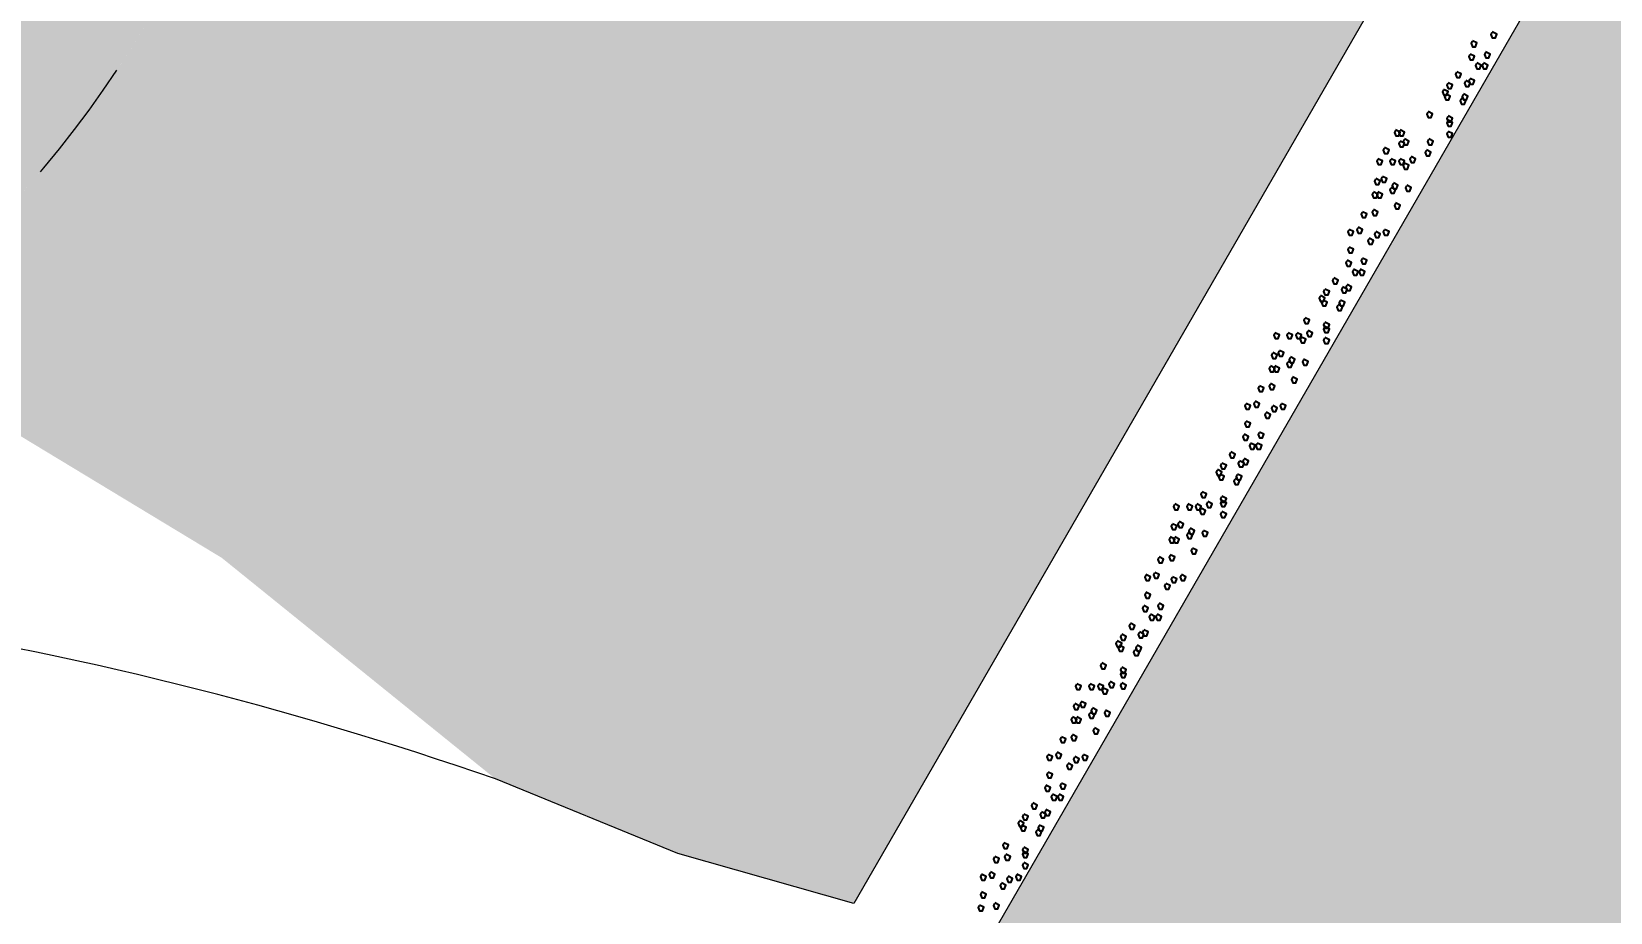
# Model space of a CAD drawing. Header units: metres. Extents: x -81 to 63023, y -186 to 109005.
# Drawn here: x 152.64 to 161.96, y -73.13 to -67.93 of the extents above; entities that cross this region are included whole.
import ezdxf
from ezdxf import colors
from ezdxf.entities.mleader import LeaderData, LeaderLine
from ezdxf.math import Vec2, Vec3

# ---------------------------------------------------------------- set-up
doc = ezdxf.new("R2010")
doc.units = ezdxf.units.M
doc.linetypes.add('TRATTEGGIATA2', pattern=[0.375, 0.25, -0.125])
for name, color, linetype in [('LIN010CO', 2, 'Continuous'), ('LIN018CO', 6, 'Continuous'), ('LIN025CO', 7, 'Continuous'), ('LIN050CO', 3, 'Continuous'), ('TEXT025', 7, 'Continuous')]:
    doc.layers.add(name, color=color, linetype=linetype)
doc.styles.add('ARIAL', font='arial.ttf')
doc.linetypes.add('ROCCIA', pattern='A,0.25,[130,BERETTA.shx,S=0.1,R=0,X=0,Y=0],-0.2,0.25', length=0.7)
pattern_1 = [(49.99999999999999, (140.0309396306686, 0), (1.82184668996004, -0.1593908553890309), [0.1905, -2.0955]), (355, (140.0309396306686, 0), (-0.3524342142496934, 1.910568452390351), [0.1524, -1.6764058417]), (100.4514447, (140.1827597006686, -0.013282535), (1.469412470903533, 1.751177519121951), [0.161900088, -1.780902446]), (46.18420000000002, (140.0309396306686, 0.508), (2.710790408921299, -0.4204232793272715), [0.2857499999999999, -3.143249999999999]), (96.63555760999996, (140.2568386306686, 0.472965), (2.37404134051503, 2.474261245977215), [0.2428502314, -2.6713560816]), (351.1841511700001, (140.0309396306686, 0.508), (2.37404134064977, 2.474261245855327), [0.2285996707, -2.5145973192]), (21, (140.2849396306686, 0.381), (1.516143912691325, -1.022651981870876), [0.1905, -2.0955]), (326.0000000000001, (140.2849396306686, 0.381), (0.6180202834764708, 1.841879661223193), [0.1524, -1.6764]), (71.45144499999999, (140.4112849566686, 0.295779001), (2.134164192787162, 0.8192276888590524), [0.161900088, -1.780899376]), (37.50000000000001, (140.0309396306686, 0), (0.03088603250591817, 0.8455503887315311), [0, -1.65608, 0, -1.7018, 0, -1.68275]), (7.499999999999999, (140.0309396306686, 0), (0.6681966251030574, 1.001805748181195), [0, -0.9702799999999999, 0, -1.61798, 0, -0.6413500000000001]), (327.5, (139.4645196306686, 0), (1.355905951668714, -0.05728743992673443), [0, -0.635, 0, -1.9812, 0, -2.6289]), (317.5, (139.2105196306686, 0), (1.48129181386018, 0.2542649103333303), [0, -0.8255, 0, -1.31572, 0, -1.8669])]

msp = doc.modelspace()

# ---------------------------------------------------------------- hatches: boundary and pattern name
at = {"layer": 'LIN010CO', "linetype": 'Continuous', "lineweight": 0}
h = msp.add_hatch(dxfattribs=at)
h.set_pattern_fill('AR-CONC', color=256, scale=0.01, style=0)
h.set_pattern_definition(pattern_1)
edge = h.paths.add_edge_path()
edge.add_line((165.5848318440192, -59.06488657941457), (165.3148867545883, -58.90903370936425))
edge.add_line((165.3148867545883, -58.90903370936425), (165.1559148314312, -58.70246584556801))
edge.add_line((165.1559148314312, -58.70246584556801), (164.9810457159583, -58.57534721310165))
edge.add_line((164.9810457159583, -58.57534721310165), (164.7902797646728, -58.35288931949086))
edge.add_line((164.7902797646728, -58.35288931949086), (164.7425881877257, -58.19399108626681))
edge.add_line((164.7425881877257, -58.19399108626681), (164.4405418902303, -57.86030436056848))
edge.add_line((164.4405418902303, -57.86030436056848), (164.2815699670731, -57.76496532885977))
edge.add_line((164.2815699670731, -57.76496532885977), (163.6717577250476, -57.107881381298))
edge.add_line((163.6717577250476, -57.107881381298), (163.4231812775576, -56.65343025182534))
edge.add_line((163.4231812775576, -56.65343025182534), (163.1532984098541, -56.17070491585071))
edge.add_line((163.1532984098541, -56.17070491585071), (163.0751744276429, -55.81575974357395))
edge.add_line((163.0751744276429, -55.81575974357395), (162.8550069818659, -55.48921029978806))
edge.add_line((162.8550069818659, -55.48921029978806), (162.6487118621425, -55.06887461492647))
edge.add_line((162.6487118621425, -55.06887461492647), (162.4711882791344, -54.6928984208518))
edge.add_line((162.4711882791344, -54.6928984208518), (162.2793985920143, -54.25959963032892))
edge.add_line((162.2793985920143, -54.25959963032892), (162.0797370362116, -53.77526304682277))
edge.add_line((162.0797370362116, -53.77526304682277), (161.916386931718, -53.31383440479783))
edge.add_line((161.916386931718, -53.31383440479783), (161.8579701601778, -53.08574616956656))
edge.add_line((161.8579701601778, -53.08574616956656), (153.3707363473268, -67.78606634909146))
edge.add_arc((147.5485576292662, -64.42462989893771), 6.722872900290511, 310.3075709953791, 329.99999999991644, ccw=False)
edge.add_line((151.8975205903514, -69.5513775225846), (152.5198968323597, -70.28506183957728))
edge.add_line((152.5198968323597, -70.28506183957728), (153.7609024232871, -71.03585008932687))
edge.add_line((153.7609024232871, -71.03585008932687), (155.3774752611376, -72.34156855510784))
edge.add_line((155.3774752611376, -72.34156855510784), (156.4551906052058, -72.78224850002562))
edge.add_line((156.4551906052058, -72.78224850002562), (157.4951261198904, -73.07666791179872))
edge.add_line((157.4951261198904, -73.07666791179872), (165.5848318440192, -59.06488657941457))
edge = h.paths.add_edge_path()
edge.add_line((185.102931617008, -45.3884607269904), (185.102931617008, -32.56103458651168))
edge.add_line((185.102931617008, -32.56103458651168), (138.22077586684, -32.56103458651168))
edge.add_line((138.22077586684, -32.56103458651168), (138.22077586684, -71.04869022295458))
edge.add_line((138.22077586684, -71.04869022295458), (147.6773318661237, -70.86334172534086))
edge.add_line((147.6773318661237, -70.86334172534086), (147.6829882041731, -71.14615862788602))
edge.add_arc((147.548557629588, -64.42462989894072), 6.72287290028752, 271.1457628382281, 330.0000000000121)
edge.add_line((153.3707363476517, -67.78606634908326), (168.2860745878954, -41.95194270499312))
edge.add_line((168.2860745878954, -41.95194270499312), (181.607187912605, -41.95194270496401))
edge.add_line((181.607187912605, -41.95194270496401), (181.607187912605, -45.58212492824211))
edge.add_line((181.607187912605, -45.58212492824211), (185.102931617008, -45.3884607269904))
edge = h.paths.add_edge_path()
edge.add_line((185.102931617008, -36.22578803479087), (185.102931617008, -32.56103458651168))
edge.add_line((185.102931617008, -32.56103458651168), (141.8496911768193, -32.56103458651168))
edge.add_line((141.8496911768193, -32.56103458651168), (138.22077586684, -34.27278709121778))
edge.add_line((138.22077586684, -34.27278709121778), (138.22077586684, -65.32143577860545))
edge.add_line((138.22077586684, -65.32143577860545), (148.2580229586986, -65.12470573557627))
edge.add_arc((147.5485576295894, -64.42462989894652), 0.9967182301136437, 315.3816634424818, 329.9999999996203)
edge.add_line((148.4117409372795, -64.92298901400906), (164.980077647657, -36.22578803483017))
edge.add_line((164.980077647657, -36.22578803483017), (185.102931617008, -36.22578803479087))
h = msp.add_hatch(dxfattribs=at)
h.set_pattern_fill('AR-CONC', color=256, scale=0.01, style=0)
h.set_pattern_definition(pattern_1)
edge = h.paths.add_edge_path()
edge.add_line((185.102931617008, -58.12047434062573), (185.102931617008, -52.38555229777936))
edge.add_line((185.102931617008, -52.38555229777936), (169.8783097920742, -53.22836463224572))
edge.add_line((169.8783097920742, -53.22836463224572), (158.1879464429169, -73.4766679118006))
edge.add_line((158.1879464429169, -73.4766679118006), (158.1879464429169, -77.5828592366565))
edge.add_line((158.1879464429169, -77.5828592366565), (151.5056245645776, -77.5828592366565))
edge.add_line((151.5056245645776, -77.5828592366565), (151.5056245645776, -78.16188274696148))
edge.add_line((151.5056245645776, -78.16188274696148), (147.823302686231, -78.16188274696148))
edge.add_line((147.823302686231, -78.16188274696148), (138.22077586684, -78.36667168702714))
edge.add_line((138.22077586684, -78.36667168702714), (138.22077586684, -84.077346716967))
edge.add_line((138.22077586684, -84.077346716967), (147.8794136140079, -83.88803741712442))
edge.add_line((147.8794136140079, -83.88803741712442), (157.2317792347478, -83.88803741712442))
edge.add_line((157.2317792347478, -83.88803741712442), (157.2317792347478, -83.30901390681944))
edge.add_line((157.2317792347478, -83.30901390681944), (161.2317792347478, -83.30901390681944))
edge.add_line((161.2317792347478, -83.30901390681944), (161.2317792347478, -81.35261824787855))
edge.add_line((161.2317792347478, -81.35261824787855), (163.9141011130871, -81.35261824787855))
edge.add_line((163.9141011130871, -81.35261824787855), (163.9141011130871, -75.01098643142583))
edge.add_line((163.9141011130871, -75.01098643142583), (168.8587527841612, -66.4465985114334))
edge.add_arc((183.038924391299, -74.63352598127628), 16.37385257672567, 92.93915336574281, 149.9999952261637, ccw=False)
edge.add_line((182.1993484162542, -58.28121237168349), (185.102931617008, -58.12047434062573))

# ---------------------------------------------------------------- linework, layer by layer
at = {"layer": 'LIN018CO'}
for points in [[(161.1461541762179, -67.98523635155874), (161.1402155093164, -67.99710853661782), (161.1481338041669, -68.01689537209606), (161.1659502387625, -68.01689537209606), (161.173868533613, -67.99512983910797), (161.1477424695655, -67.9820611418923)], [(161.2636167293641, -67.9330548366962), (161.2576780624626, -67.94492702175528), (161.2655963573131, -67.96471385723352), (161.2834127919087, -67.96471385723352), (161.2913310867592, -67.94294832424544), (161.2652050227117, -67.92987962702978)], [(161.1331027332137, -68.06350855404244), (161.1271640663122, -68.07538073910152), (161.1350823611628, -68.09516757457976), (161.1528987957584, -68.09516757457976), (161.1608170906089, -68.07340204159168), (161.1346910265614, -68.060333344376)], [(161.2244626172972, -68.05046328004197), (161.2185239503957, -68.06233546510104), (161.2264422452462, -68.08212230057929), (161.2442586798418, -68.08212230057929), (161.2521769746923, -68.0603567675912), (161.2260509106448, -68.04728807037554)], [(161.0547942921344, -68.16787172338772), (161.0488556252329, -68.1797439084468), (161.0567739200835, -68.19953074392504), (161.0745903546791, -68.19953074392504), (161.0825086495296, -68.17776521093695), (161.0563825854821, -68.16469651372128)], [(161.1722568452806, -68.11569006890498), (161.1663181783791, -68.12756225396406), (161.1742364732297, -68.1473490894423), (161.1920529078253, -68.1473490894423), (161.1999712026758, -68.12558355645422), (161.1738451386283, -68.11251485923856)], [(161.2114111742931, -68.11569006890498), (161.2054725073916, -68.12756225396406), (161.2133908022421, -68.1473490894423), (161.2312072368377, -68.1473490894423), (161.2391255316882, -68.12558355645422), (161.2129994676407, -68.11251485923856)], [(161.0025885201179, -68.23309865187095), (160.9966498532164, -68.24497083693002), (161.0045681480669, -68.26475767240827), (161.0223845826625, -68.26475767240827), (161.030302877513, -68.24299213942018), (161.0041768134655, -68.22992344220452)], [(161.1069998472055, -68.22005323825026), (161.101061180304, -68.23192542330933), (161.1089794751545, -68.25171225878758), (161.1267959097501, -68.25171225878758), (161.1347142046006, -68.2299467257995), (161.1085881405531, -68.21687802858384)], [(161.1331027332137, -68.20700782462957), (161.1271640663122, -68.21888000968865), (161.1350823611628, -68.23866684516689), (161.1528987957584, -68.23866684516689), (161.1608170906089, -68.2169013121788), (161.1346910265614, -68.20383261496315)], [(160.9764858510551, -68.2722347531128), (160.9705471841536, -68.28410693817187), (160.9784654790042, -68.30389377365012), (160.9962819135998, -68.30389377365012), (161.0042002084503, -68.28212824066203), (160.9780741444028, -68.26905954344636)], [(160.9895372940593, -68.29832544073398), (160.9835986271578, -68.31019762579305), (160.9915169220083, -68.3299844612713), (161.0093333566039, -68.3299844612713), (161.0172516514544, -68.30821892828321), (160.9911255874069, -68.29515023106754)], [(161.0808971781427, -68.32441626797534), (161.0749585112412, -68.33628845303441), (161.0828768060917, -68.35607528851266), (161.1006932406873, -68.35607528851266), (161.1086115355379, -68.33430975552457), (161.0824854714904, -68.32124105830891)], [(161.0939484042013, -68.29832544073398), (161.0880097372998, -68.31019762579305), (161.0959280321504, -68.3299844612713), (161.113744466746, -68.3299844612713), (161.1216627615965, -68.30821892828321), (161.095536697549, -68.29515023106754)], [(160.8851259669717, -68.40268861007925), (160.8791873000702, -68.41456079513833), (160.8871055949207, -68.43434763061657), (160.9049220295163, -68.43434763061657), (160.9128403243669, -68.41258209762849), (160.8867142603194, -68.39951340041281)], [(161.0025885201179, -68.42877929770042), (160.9966498532164, -68.44065148275949), (161.0045681480669, -68.46043831823773), (161.0223845826625, -68.46043831823773), (161.030302877513, -68.43867278524965), (161.0041768134655, -68.42560408803399)], [(161.0025885201179, -68.45487012494179), (160.9966498532164, -68.46674231000087), (161.0045681480669, -68.48652914547911), (161.0223845826625, -68.48652914547911), (161.030302877513, -68.46476361249103), (161.0041768134655, -68.45169491527537)], [(160.6929011643577, -68.51198972712638), (160.6869624974562, -68.52386191218545), (160.6948807923067, -68.5436487476637), (160.7126972269023, -68.5436487476637), (160.7206155217528, -68.52188321467561), (160.6944894577053, -68.50881451745994)], [(160.7190038334204, -68.51198972712638), (160.7130651665189, -68.52386191218545), (160.7209834613695, -68.5436487476637), (160.7387998959651, -68.5436487476637), (160.7467181908156, -68.52188321467561), (160.7205921267681, -68.50881451745994)], [(161.0025885201179, -68.52009705342502), (160.9966498532164, -68.5319692384841), (161.0045681480669, -68.55175607396234), (161.0223845826625, -68.55175607396234), (161.030302877513, -68.52999054097425), (161.0041768134655, -68.51692184375858)], [(160.627643949337, -68.61635275685146), (160.6217052824355, -68.62822494191053), (160.629623577286, -68.64801177738877), (160.6474400118816, -68.64801177738877), (160.6553583067322, -68.62624624440069), (160.6292322426847, -68.61317754718502)], [(160.7190038334204, -68.5772166556096), (160.7130651665189, -68.58908884066868), (160.7209834613695, -68.60887567614692), (160.7387998959651, -68.60887567614692), (160.7467181908156, -68.58711014315884), (160.7205921267681, -68.57404144594318)], [(160.7451067194287, -68.56417124198892), (160.7391680525272, -68.57604342704799), (160.7470863473777, -68.59583026252623), (160.7649027819733, -68.59583026252623), (160.7728210768239, -68.57406472953815), (160.7466950127764, -68.56099603232249)], [(160.875620715579, -68.62939817047214), (160.8696820486775, -68.64127035553122), (160.8776003435281, -68.66105719100946), (160.8954167781237, -68.66105719100946), (160.9033350729742, -68.63929165802138), (160.8772090089267, -68.6262229608057)], [(160.8886721585832, -68.56417124198892), (160.8827334916817, -68.57604342704799), (160.8906517865322, -68.59583026252623), (160.9084682211278, -68.59583026252623), (160.9163865159783, -68.57406472953815), (160.8902604519308, -68.56099603232249)], [(160.5884898372701, -68.68157968533468), (160.5825511703686, -68.69345187039376), (160.5904694652191, -68.713238705872), (160.6082858998147, -68.713238705872), (160.6162041946653, -68.69147317288392), (160.5900781306178, -68.67840447566826)], [(160.6667982783494, -68.68157968533468), (160.6608596114479, -68.69345187039376), (160.6687779062984, -68.713238705872), (160.686594340894, -68.713238705872), (160.6945126357446, -68.69147317288392), (160.6683865716971, -68.67840447566826)], [(160.7190038334204, -68.68157968533468), (160.7130651665189, -68.69345187039376), (160.7209834613695, -68.713238705872), (160.7387998959651, -68.713238705872), (160.7467181908156, -68.69147317288392), (160.7205921267681, -68.67840447566826)], [(160.7451067194287, -68.70767051257604), (160.7391680525272, -68.71954269763512), (160.7470863473777, -68.73932953311336), (160.7649027819733, -68.73932953311336), (160.7728210768239, -68.71756400012528), (160.7466950127764, -68.7044953029096)], [(160.7842608314956, -68.668534271714), (160.7783221645941, -68.68040645677307), (160.7862404594446, -68.70019329225131), (160.8040568940402, -68.70019329225131), (160.8119751888908, -68.67842775926323), (160.7858491248433, -68.66535906204757)], [(160.575438394266, -68.79898812868043), (160.5694997273645, -68.81086031373951), (160.577418022215, -68.83064714921775), (160.5952344568106, -68.83064714921775), (160.6031527516611, -68.80888161622967), (160.5770266876136, -68.795812919014)], [(160.6145925063329, -68.78594285467996), (160.6086538394314, -68.79781503973904), (160.6165721342819, -68.81760187521728), (160.6343885688775, -68.81760187521728), (160.642306863728, -68.7958363422292), (160.6161807996805, -68.78276764501354)], [(160.6798497213535, -68.82507895592181), (160.673911054452, -68.83695114098089), (160.6818293493026, -68.85673797645913), (160.6996457838982, -68.85673797645913), (160.7075640787487, -68.83497244347105), (160.6814380147012, -68.82190374625537)], [(160.5623869512618, -68.87726047078435), (160.5564482843603, -68.88913265584343), (160.5643665792109, -68.90891949132167), (160.5821830138065, -68.90891949132167), (160.590101308657, -68.88715395833358), (160.5639752446095, -68.87408526111793)], [(160.5884898372701, -68.87726047078435), (160.5825511703686, -68.88913265584343), (160.5904694652191, -68.90891949132167), (160.6082858998147, -68.90891949132167), (160.6162041946653, -68.88715395833358), (160.5900781306178, -68.87408526111793)], [(160.6667982783494, -68.85116964354297), (160.6608596114479, -68.86304182860205), (160.6687779062984, -68.8828286640803), (160.686594340894, -68.8828286640803), (160.6945126357446, -68.86106313109221), (160.6683865716971, -68.84799443387655)], [(160.7581581624328, -68.8381243695425), (160.7522194955313, -68.84999655460157), (160.7601377903819, -68.86978339007982), (160.7779542249775, -68.86978339007982), (160.785872519828, -68.84801785709173), (160.7597464557805, -68.83494915987606)], [(160.4971299531867, -68.99466891413012), (160.4911912862852, -69.00654109918919), (160.4991095811357, -69.02632793466744), (160.5169260157313, -69.02632793466744), (160.5248443105818, -69.00456240167935), (160.4987182465343, -68.99149370446369)], [(160.5623869512618, -68.98162350050943), (160.5564482843603, -68.9934956855685), (160.5643665792109, -69.01328252104675), (160.5821830138065, -69.01328252104675), (160.590101308657, -68.99151698805866), (160.5639752446095, -68.978448290843)], [(160.6929011643577, -68.94248739926758), (160.6869624974562, -68.95435958432665), (160.6948807923067, -68.9741464198049), (160.7126972269023, -68.9741464198049), (160.7206155217528, -68.95238088681681), (160.6944894577053, -68.93931218960114)], [(160.4188215121074, -69.0990319438552), (160.4128828452059, -69.11090412891427), (160.4208011400564, -69.13069096439251), (160.438617574652, -69.13069096439251), (160.4465358695025, -69.10892543140443), (160.420409805455, -69.09585673418877)], [(160.4710270671784, -69.0859866698547), (160.4650884002769, -69.09785885491378), (160.4730066951274, -69.11764569039202), (160.490823129723, -69.11764569039202), (160.4987414245736, -69.09588015740394), (160.472615360526, -69.08281146018828)], [(160.627643949337, -69.0990319438552), (160.6217052824355, -69.11090412891427), (160.629623577286, -69.13069096439251), (160.6474400118816, -69.13069096439251), (160.6553583067322, -69.10892543140443), (160.6292322426847, -69.09585673418877)], [(160.5362840652535, -69.15121359833793), (160.530345398352, -69.16308578339701), (160.5382636932026, -69.18287261887525), (160.5560801277982, -69.18287261887525), (160.5639984226487, -69.16110708588717), (160.5378723586012, -69.1480383886715)], [(160.575438394266, -69.11207735747587), (160.5694997273645, -69.12394954253494), (160.577418022215, -69.14373637801319), (160.5952344568106, -69.14373637801319), (160.6031527516611, -69.1219708450251), (160.5770266876136, -69.10890214780943)], [(160.4057700691032, -69.28166731568417), (160.3998314022017, -69.29353950074325), (160.4077496970523, -69.3133263362215), (160.4255661316479, -69.3133263362215), (160.4334844264984, -69.29156080323341), (160.4073583624509, -69.27849210601775)], [(160.4188215121074, -69.20339511320047), (160.4128828452059, -69.21526729825955), (160.4208011400564, -69.23505413373779), (160.438617574652, -69.23505413373779), (160.4465358695025, -69.2132886007497), (160.420409805455, -69.20021990353405)], [(160.4971299531867, -69.2686220416837), (160.4911912862852, -69.28049422674277), (160.4991095811357, -69.30028106222102), (160.5169260157313, -69.30028106222102), (160.5248443105818, -69.27851552923293), (160.4987182465343, -69.26544683201726)], [(160.3274616280239, -69.38603048502945), (160.3215229611224, -69.39790267008853), (160.3294412559729, -69.41768950556677), (160.3472576905685, -69.41768950556677), (160.3551759854191, -69.39592397257869), (160.3290499213716, -69.38285527536303)], [(160.4449241811701, -69.33384883054671), (160.4389855142686, -69.34572101560579), (160.4469038091191, -69.36550785108403), (160.4647202437147, -69.36550785108403), (160.4726385385653, -69.34374231809595), (160.4465124745178, -69.33067362088028)], [(160.4840785101825, -69.33384883054671), (160.478139843281, -69.34572101560579), (160.4860581381316, -69.36550785108403), (160.5038745727272, -69.36550785108403), (160.5117928675777, -69.34374231809595), (160.4856668035302, -69.33067362088028)], [(160.2752558560074, -69.45125741351268), (160.2693171891059, -69.46312959857175), (160.2772354839564, -69.48291643405), (160.295051918552, -69.48291643405), (160.3029702134025, -69.46115090106191), (160.276844149355, -69.44808220384624)], [(160.3796671830949, -69.43821199989199), (160.3737285161934, -69.45008418495107), (160.381646811044, -69.46987102042931), (160.3994632456396, -69.46987102042931), (160.4073815404901, -69.44810548744123), (160.3812554764426, -69.43503679022555)], [(160.4057700691032, -69.4251665862713), (160.3998314022017, -69.43703877133038), (160.4077496970523, -69.45682560680862), (160.4255661316479, -69.45682560680862), (160.4334844264984, -69.43506007382054), (160.4073583624509, -69.42199137660486)], [(160.2491531869446, -69.49039351475453), (160.2432145200431, -69.5022656998136), (160.2511328148937, -69.52205253529185), (160.2689492494893, -69.52205253529185), (160.2768675443398, -69.50028700230376), (160.2507414802923, -69.4872183050881)], [(160.2622046299488, -69.51648420237571), (160.2562659630473, -69.52835638743478), (160.2641842578978, -69.54814322291303), (160.2820006924934, -69.54814322291303), (160.2899189873439, -69.52637768992494), (160.2637929232964, -69.51330899270928)], [(160.3535645140322, -69.54257502961707), (160.3476258471307, -69.55444721467614), (160.3555441419812, -69.57423405015439), (160.3733605765768, -69.57423405015439), (160.3812788714274, -69.5524685171663), (160.3551528073799, -69.53939981995063)], [(160.3666157400908, -69.51648420237571), (160.3606770731893, -69.52835638743478), (160.3685953680398, -69.54814322291303), (160.3864118026355, -69.54814322291303), (160.394330097486, -69.52637768992494), (160.3682040334385, -69.51330899270928)], [(160.1577933028612, -69.62084737172098), (160.1518546359597, -69.63271955678006), (160.1597729308102, -69.6525063922583), (160.1775893654058, -69.6525063922583), (160.1855076602563, -69.63074085927022), (160.1593815962088, -69.61767216205456)], [(160.2752558560074, -69.64693805934215), (160.2693171891059, -69.65881024440122), (160.2772354839564, -69.67859707987947), (160.295051918552, -69.67859707987947), (160.3029702134025, -69.65683154689138), (160.276844149355, -69.64376284967571)], [(159.9799678258209, -69.70901375985494), (159.9740291589194, -69.72088594491402), (159.9819474537699, -69.74067278039226), (159.9997638883655, -69.74067278039226), (160.007682183216, -69.71890724740418), (159.9815561191685, -69.7058385501885)], [(160.0582762669002, -69.70901375985494), (160.0523375999987, -69.72088594491402), (160.0602558948492, -69.74067278039226), (160.0780723294448, -69.74067278039226), (160.0859906242953, -69.71890724740418), (160.0598645602478, -69.7058385501885)], [(160.1104818219712, -69.70901375985494), (160.1045431550697, -69.72088594491402), (160.1124614499202, -69.74067278039226), (160.1302778845158, -69.74067278039226), (160.1381961793663, -69.71890724740418), (160.1120701153188, -69.7058385501885)], [(160.1365847079795, -69.7351045870963), (160.130646041078, -69.74697677215538), (160.1385643359285, -69.76676360763362), (160.1563807705241, -69.76676360763362), (160.1642990653746, -69.74499807464554), (160.1381730013271, -69.73192937742988)], [(160.1757388200463, -69.69596834623425), (160.1698001531448, -69.70784053129333), (160.1777184479954, -69.72762736677157), (160.195534882591, -69.72762736677157), (160.2034531774415, -69.70586183378349), (160.177327113394, -69.69279313656781)], [(160.2752558560074, -69.67302888658352), (160.2693171891059, -69.6849010716426), (160.2772354839564, -69.70468790712084), (160.295051918552, -69.70468790712084), (160.3029702134025, -69.68292237413276), (160.276844149355, -69.66985367691709)], [(160.2752558560074, -69.73825581506675), (160.2693171891059, -69.75012800012583), (160.2772354839564, -69.76991483560407), (160.295051918552, -69.76991483560407), (160.3029702134025, -69.74814930261599), (160.276844149355, -69.73508060540033)], [(159.9669163828167, -69.82642220320069), (159.9609777159152, -69.83829438825977), (159.9688960107657, -69.85808122373801), (159.9867124453613, -69.85808122373801), (159.9946307402119, -69.83631569074993), (159.9685046761644, -69.82324699353427)], [(160.0060704948836, -69.81337692920022), (160.0001318279821, -69.8252491142593), (160.0080501228326, -69.84503594973754), (160.0258665574282, -69.84503594973754), (160.0337848522788, -69.82327041674945), (160.0076587882313, -69.81020171953378)], [(160.0713277099043, -69.85251303044207), (160.0653890430028, -69.86438521550114), (160.0733073378533, -69.88417205097939), (160.0911237724489, -69.88417205097939), (160.0990420672995, -69.8624065179913), (160.0729160032519, -69.84933782077565)], [(159.9538649398126, -69.90469454530461), (159.9479262729111, -69.91656673036368), (159.9558445677616, -69.93635356584193), (159.9736610023572, -69.93635356584193), (159.9815792972077, -69.91458803285384), (159.9554532331602, -69.90151933563817)], [(159.9799678258209, -69.90469454530461), (159.9740291589194, -69.91656673036368), (159.9819474537699, -69.93635356584193), (159.9997638883655, -69.93635356584193), (160.007682183216, -69.91458803285384), (159.9815561191685, -69.90151933563817)], [(160.0582762669002, -69.87860371806323), (160.0523375999987, -69.89047590312231), (160.0602558948492, -69.91026273860055), (160.0780723294448, -69.91026273860055), (160.0859906242953, -69.88849720561247), (160.0598645602478, -69.8754285083968)], [(160.1496361509836, -69.86555844406276), (160.1436974840821, -69.87743062912183), (160.1516157789326, -69.89721746460008), (160.1694322135282, -69.89721746460008), (160.1773505083787, -69.87545193161199), (160.1512244443312, -69.86238323439633)], [(159.8886079417374, -70.02210298865037), (159.8826692748359, -70.03397517370945), (159.8905875696864, -70.0537620091877), (159.908404004282, -70.0537620091877), (159.9163222991326, -70.03199647619961), (159.8901962350851, -70.01892777898394)], [(159.9538649398126, -70.00905757502969), (159.9479262729111, -70.02092976008876), (159.9558445677616, -70.040716595567), (159.9736610023572, -70.040716595567), (159.9815792972077, -70.01895106257892), (159.9554532331602, -70.00588236536325)], [(160.0843791529084, -69.96992147378783), (160.0784404860069, -69.98179365884691), (160.0863587808575, -70.00158049432515), (160.1041752154531, -70.00158049432515), (160.1120935103036, -69.97981496133707), (160.0859674462561, -69.96674626412141)], [(159.8102995006581, -70.12646601837545), (159.8043608337566, -70.13833820343453), (159.8122791286071, -70.15812503891277), (159.8300955632027, -70.15812503891277), (159.8380138580533, -70.13635950592469), (159.8118877940058, -70.12329080870902)], [(159.8625050557291, -70.11342074437496), (159.8565663888276, -70.12529292943404), (159.8644846836782, -70.14507976491228), (159.8823011182738, -70.14507976491228), (159.8902194131243, -70.1233142319242), (159.8640933490768, -70.11024553470853)], [(160.0191219378877, -70.12646601837545), (160.0131832709862, -70.13833820343453), (160.0211015658368, -70.15812503891277), (160.0389180004324, -70.15812503891277), (160.0468362952829, -70.13635950592469), (160.0207102312354, -70.12329080870902)], [(159.9277620538043, -70.17864767285819), (159.9218233869028, -70.19051985791727), (159.9297416817533, -70.21030669339551), (159.9475581163489, -70.21030669339551), (159.9554764111994, -70.18854116040742), (159.9293503471519, -70.17547246319177)], [(159.9669163828167, -70.13951143199613), (159.9609777159152, -70.1513836170552), (159.9688960107657, -70.17117045253345), (159.9867124453613, -70.17117045253345), (159.9946307402119, -70.14940491954536), (159.9685046761644, -70.1363362223297)], [(159.797248057654, -70.30910139020443), (159.7913093907525, -70.32097357526351), (159.799227685603, -70.34076041074175), (159.8170441201986, -70.34076041074175), (159.8249624150491, -70.31899487775367), (159.7988363510016, -70.305926180538)], [(159.8102995006581, -70.23082918772073), (159.8043608337566, -70.2427013727798), (159.8122791286071, -70.26248820825805), (159.8300955632027, -70.26248820825805), (159.8380138580533, -70.24072267526996), (159.8118877940058, -70.22765397805429)], [(159.8886079417374, -70.29605611620396), (159.8826692748359, -70.30792830126303), (159.8905875696864, -70.32771513674128), (159.908404004282, -70.32771513674128), (159.9163222991326, -70.30594960375319), (159.8901962350851, -70.29288090653753)], [(159.7189396165747, -70.41346455954971), (159.7130009496732, -70.42533674460879), (159.7209192445237, -70.44512358008703), (159.7387356791193, -70.44512358008703), (159.7466539739698, -70.42335804709894), (159.7205279099223, -70.41028934988327)], [(159.8364021697209, -70.36128290506697), (159.8304635028194, -70.37315509012605), (159.8383817976699, -70.39294192560429), (159.8561982322655, -70.39294192560429), (159.864116527116, -70.3711763926162), (159.8379904630685, -70.35810769540055)], [(159.8755564987333, -70.36128290506697), (159.8696178318318, -70.37315509012605), (159.8775361266823, -70.39294192560429), (159.8953525612779, -70.39294192560429), (159.9032708561284, -70.3711763926162), (159.8771447920809, -70.35810769540055)], [(159.6667338445581, -70.47869148803294), (159.6607951776566, -70.49056367309201), (159.6687134725071, -70.51035050857026), (159.6865299071027, -70.51035050857026), (159.6944482019533, -70.48858497558217), (159.6683221379058, -70.47551627836651)], [(159.7711451716457, -70.46564607441225), (159.7652065047442, -70.47751825947132), (159.7731247995947, -70.49730509494957), (159.7909412341903, -70.49730509494957), (159.7988595290408, -70.47553956196148), (159.7727334649933, -70.46247086474582)], [(159.797248057654, -70.45260066079156), (159.7913093907525, -70.46447284585064), (159.799227685603, -70.48425968132888), (159.8170441201986, -70.48425968132888), (159.8249624150491, -70.4624941483408), (159.7988363510016, -70.44942545112514)], [(159.6406311754954, -70.51782758927479), (159.6346925085939, -70.52969977433386), (159.6426108034444, -70.5494866098121), (159.66042723804, -70.5494866098121), (159.6683455328905, -70.52772107682402), (159.642219468843, -70.51465237960835)], [(159.6536826184995, -70.54391827689597), (159.647743951598, -70.55579046195504), (159.6556622464485, -70.57557729743328), (159.6734786810441, -70.57557729743328), (159.6813969758947, -70.5538117644452), (159.6552709118472, -70.54074306722953)], [(159.7450425025829, -70.57000910413733), (159.7391038356814, -70.5818812891964), (159.747022130532, -70.60166812467465), (159.7648385651276, -70.60166812467465), (159.7727568599781, -70.57990259168656), (159.7466307959306, -70.5668338944709)], [(159.7580937286416, -70.54391827689597), (159.7521550617401, -70.55579046195504), (159.7600733565906, -70.57557729743328), (159.7778897911862, -70.57557729743328), (159.7858080860367, -70.5538117644452), (159.7596820219892, -70.54074306722953)], [(159.5492712914119, -70.64828144624124), (159.5433326245104, -70.66015363130032), (159.551250919361, -70.67994046677856), (159.5690673539566, -70.67994046677856), (159.5769856488071, -70.65817493379048), (159.5508595847596, -70.6451062365748)], [(159.6667338445581, -70.6743721338624), (159.6607951776566, -70.68624431892148), (159.6687134725071, -70.70603115439972), (159.6865299071027, -70.70603115439972), (159.6944482019533, -70.68426562141164), (159.6683221379058, -70.67119692419598)], [(159.3878924548993, -70.72000881211251), (159.3819537879978, -70.73188099717159), (159.3898720828483, -70.75166783264983), (159.4076885174439, -70.75166783264983), (159.4156068122944, -70.72990229966175), (159.3894807482469, -70.71683360244609)], [(159.4662008959785, -70.72000881211251), (159.460262229077, -70.73188099717159), (159.4681805239276, -70.75166783264983), (159.4859969585232, -70.75166783264983), (159.4939152533737, -70.72990229966175), (159.4677891893262, -70.71683360244609)], [(159.5184064510496, -70.72000881211251), (159.5124677841481, -70.73188099717159), (159.5203860789986, -70.75166783264983), (159.5382025135942, -70.75166783264983), (159.5461208084447, -70.72990229966175), (159.5199947443972, -70.71683360244609)], [(159.5445093370579, -70.74609963935387), (159.5385706701564, -70.75797182441295), (159.5464889650069, -70.77775865989119), (159.5643053996025, -70.77775865989119), (159.572223694453, -70.7559931269031), (159.5460976304055, -70.74292442968743)], [(159.5836634491247, -70.70696339849182), (159.5777247822232, -70.7188355835509), (159.5856430770738, -70.73862241902914), (159.6034595116694, -70.73862241902914), (159.6113778065199, -70.71685688604106), (159.5852517424724, -70.7037881888254)], [(159.6667338445581, -70.70046296110378), (159.6607951776566, -70.71233514616286), (159.6687134725071, -70.7321219816411), (159.6865299071027, -70.7321219816411), (159.6944482019533, -70.71035644865302), (159.6683221379058, -70.69728775143736)], [(159.6667338445581, -70.76568988958701), (159.6607951776566, -70.77756207464608), (159.6687134725071, -70.79734891012433), (159.6865299071027, -70.79734891012433), (159.6944482019533, -70.77558337713624), (159.6683221379058, -70.76251467992057)], [(159.3748410118951, -70.83741725545826), (159.3689023449936, -70.84928944051734), (159.3768206398441, -70.86907627599558), (159.3946370744397, -70.86907627599558), (159.4025553692903, -70.8473107430075), (159.3764293052428, -70.83424204579183)], [(159.413995123962, -70.82437198145779), (159.4080564570605, -70.83624416651686), (159.415974751911, -70.8560310019951), (159.4337911865066, -70.8560310019951), (159.4417094813572, -70.83426546900702), (159.4155834173096, -70.82119677179136)], [(159.4792523389827, -70.86350808269964), (159.4733136720812, -70.87538026775871), (159.4812319669317, -70.89516710323696), (159.4990484015273, -70.89516710323696), (159.5069666963778, -70.87340157024887), (159.4808406323303, -70.8603328730332)], [(159.557560780062, -70.87655349632033), (159.5516221131605, -70.8884256813794), (159.559540408011, -70.90821251685765), (159.5773568426066, -70.90821251685765), (159.5852751374571, -70.88644698386956), (159.5591490734096, -70.87337828665389)], [(159.361789568891, -70.91568959756218), (159.3558509019895, -70.92756178262125), (159.36376919684, -70.9473486180995), (159.3815856314356, -70.9473486180995), (159.3895039262861, -70.92558308511141), (159.3633778622386, -70.91251438789575)], [(159.3878924548993, -70.91568959756218), (159.3819537879978, -70.92756178262125), (159.3898720828483, -70.9473486180995), (159.4076885174439, -70.9473486180995), (159.4156068122944, -70.92558308511141), (159.3894807482469, -70.91251438789575)], [(159.4662008959785, -70.8895987703208), (159.460262229077, -70.90147095537988), (159.4681805239276, -70.92125779085812), (159.4859969585232, -70.92125779085812), (159.4939152533737, -70.89949225787004), (159.4677891893262, -70.88642356065438)], [(159.2965325708158, -71.03309804090794), (159.2905939039143, -71.04497022596702), (159.2985121987648, -71.06475706144526), (159.3163286333604, -71.06475706144526), (159.324246928211, -71.04299152845718), (159.2981208641635, -71.02992283124152)], [(159.361789568891, -71.02005262728726), (159.3558509019895, -71.03192481234633), (159.36376919684, -71.05171164782458), (159.3815856314356, -71.05171164782458), (159.3895039262861, -71.02994611483649), (159.3633778622386, -71.01687741762083)], [(159.4923037819868, -70.9809165260454), (159.4863651150853, -70.99278871110448), (159.4942834099359, -71.01257554658272), (159.5120998445315, -71.01257554658272), (159.520018139382, -70.99081001359464), (159.4938920753345, -70.97774131637897)], [(159.2182241297365, -71.13746107063302), (159.212285462835, -71.1493332556921), (159.2202037576855, -71.16912009117034), (159.2380201922811, -71.16912009117034), (159.2459384871317, -71.14735455818226), (159.2198124230842, -71.1342858609666)], [(159.2704296848075, -71.12441579663253), (159.264491017906, -71.13628798169161), (159.2724093127566, -71.15607481716985), (159.2902257473522, -71.15607481716985), (159.2981440422027, -71.13430928418177), (159.2720179781552, -71.12124058696611)], [(159.3748410118951, -71.1505064842537), (159.3689023449936, -71.16237866931277), (159.3768206398441, -71.18216550479102), (159.3946370744397, -71.18216550479102), (159.4025553692903, -71.16039997180293), (159.3764293052428, -71.14733127458726)], [(159.4270465669661, -71.13746107063302), (159.4211079000646, -71.1493332556921), (159.4290261949152, -71.16912009117034), (159.4468426295108, -71.16912009117034), (159.4547609243613, -71.14735455818226), (159.4286348603138, -71.1342858609666)], [(159.2182241297365, -71.2418242399783), (159.212285462835, -71.25369642503738), (159.2202037576855, -71.27348326051562), (159.2380201922811, -71.27348326051562), (159.2459384871317, -71.25171772752753), (159.2198124230842, -71.23864903031188)], [(159.3356866828827, -71.18964272511576), (159.3297480159812, -71.20151491017484), (159.3376663108317, -71.22130174565308), (159.3554827454273, -71.22130174565308), (159.3634010402778, -71.199536212665), (159.3372749762303, -71.18646751544932)], [(159.2051726867324, -71.320096442462), (159.1992340198309, -71.33196862752108), (159.2071523146814, -71.35175546299932), (159.224968749277, -71.35175546299932), (159.2328870441275, -71.32998993001124), (159.20676098008, -71.31692123279558)], [(159.2965325708158, -71.30705116846153), (159.2905939039143, -71.3189233535206), (159.2985121987648, -71.33871018899885), (159.3163286333604, -71.33871018899885), (159.324246928211, -71.31694465601076), (159.2981208641635, -71.30387595879509)], [(159.1268642456531, -71.42445961180728), (159.1209255787516, -71.43633179686636), (159.1288438736021, -71.4561186323446), (159.1466603081977, -71.4561186323446), (159.1545786030482, -71.43435309935651), (159.1284525390007, -71.42128440214086)], [(159.2443267987992, -71.37227795732454), (159.2383881318978, -71.38415014238362), (159.2463064267483, -71.40393697786186), (159.2641228613439, -71.40393697786186), (159.2720411561944, -71.38217144487378), (159.2459150921469, -71.3691027476581)], [(159.2834811278117, -71.37227795732454), (159.2775424609102, -71.38415014238362), (159.2854607557607, -71.40393697786186), (159.3032771903563, -71.40393697786186), (159.3111954852068, -71.38217144487378), (159.2850694211593, -71.3691027476581)], [(159.0485558045738, -71.52882264153236), (159.0426171376723, -71.54069482659143), (159.0505354325228, -71.56048166206968), (159.0683518671184, -71.56048166206968), (159.0762701619689, -71.53871612908159), (159.0501440979214, -71.52564743186593)], [(159.0746584736365, -71.4896865402905), (159.068719806735, -71.50155872534958), (159.0766381015855, -71.52134556082783), (159.0944545361811, -71.52134556082783), (159.1023728310317, -71.49958002783974), (159.0762467669842, -71.48651133062407)], [(159.1790698007241, -71.47664112666982), (159.1731311338226, -71.4885133117289), (159.1810494286731, -71.50830014720714), (159.1988658632687, -71.50830014720714), (159.2067841581192, -71.48653461421905), (159.1806580940717, -71.47346591700338)], [(159.2051726867324, -71.46359571304913), (159.1992340198309, -71.4754678981082), (159.2071523146814, -71.49525473358645), (159.224968749277, -71.49525473358645), (159.2328870441275, -71.47348920059837), (159.20676098008, -71.4604205033827)], [(159.0616072475779, -71.55491332915354), (159.0556685806764, -71.56678551421261), (159.0635868755269, -71.58657234969085), (159.0814033101225, -71.58657234969085), (159.0893216049731, -71.56480681670277), (159.0631955409256, -71.55173811948711)], [(159.1529671316613, -71.5810041563949), (159.1470284647598, -71.59287634145397), (159.1549467596104, -71.61266317693222), (159.172763194206, -71.61266317693222), (159.1806814890565, -71.59089764394413), (159.154555425009, -71.57782894672846)], [(159.16601835772, -71.55491332915354), (159.1600796908185, -71.56678551421261), (159.167997985669, -71.58657234969085), (159.1858144202646, -71.58657234969085), (159.1937327151151, -71.56480681670277), (159.1676066510676, -71.55173811948711)], [(158.9571959204903, -71.65927649849881), (158.9512572535888, -71.67114868355789), (158.9591755484394, -71.69093551903613), (158.976991983035, -71.69093551903613), (158.9849102778855, -71.66916998604805), (158.958784213838, -71.65610128883239)], [(159.0746584736365, -71.68536718611998), (159.068719806735, -71.69723937117905), (159.0766381015855, -71.7170262066573), (159.0944545361811, -71.7170262066573), (159.1023728310317, -71.69526067366921), (159.0762467669842, -71.68219197645354)], [(159.0746584736365, -71.71145801336135), (159.068719806735, -71.72333019842043), (159.0766381015855, -71.74311703389867), (159.0944545361811, -71.74311703389867), (159.1023728310317, -71.72135150091059), (159.0762467669842, -71.70828280369491)], [(158.8101482886554, -71.7819623062587), (158.8042096217539, -71.79383449131778), (158.8121279166044, -71.81362132679602), (158.8299443512, -71.81362132679602), (158.8378626460505, -71.79185579380794), (158.811736582003, -71.77878709659228)], [(158.8884567297347, -71.7819623062587), (158.8825180628332, -71.79383449131778), (158.8904363576837, -71.81362132679602), (158.9082527922793, -71.81362132679602), (158.9161710871298, -71.79185579380794), (158.8900450230823, -71.77878709659228)], [(158.9406622848057, -71.7819623062587), (158.9347236179042, -71.79383449131778), (158.9426419127547, -71.81362132679602), (158.9604583473503, -71.81362132679602), (158.9683766422008, -71.79185579380794), (158.9422505781533, -71.77878709659228)], [(158.966765170814, -71.80805313350007), (158.9608265039125, -71.81992531855914), (158.968744798763, -71.83971215403739), (158.9865612333586, -71.83971215403739), (158.9944795282091, -71.8179466210493), (158.9683534641616, -71.80487792383363)], [(159.0059192828809, -71.76891689263802), (158.9999806159794, -71.7807890776971), (159.0078989108299, -71.80057591317534), (159.0257153454255, -71.80057591317534), (159.033633640276, -71.77881038018725), (159.0075075762285, -71.7657416829716)], [(159.0746584736365, -71.77668494184458), (159.068719806735, -71.78855712690365), (159.0766381015855, -71.8083439623819), (159.0944545361811, -71.8083439623819), (159.1023728310317, -71.78657842939381), (159.0762467669842, -71.77350973217816)], [(158.7970968456512, -71.89937074960446), (158.7911581787497, -71.91124293466353), (158.7990764736003, -71.93102977014178), (158.8168929081959, -71.93102977014178), (158.8248112030464, -71.90926423715369), (158.7986851389989, -71.89619553993802)], [(158.8362509577181, -71.88632547560398), (158.8303122908166, -71.89819766066306), (158.8382305856671, -71.9179844961413), (158.8560470202627, -71.9179844961413), (158.8639653151133, -71.89621896315322), (158.8378392510658, -71.88315026593756)], [(158.7840454026471, -71.97764309170837), (158.7781067357456, -71.98951527676745), (158.7860250305961, -72.00930211224569), (158.8038414651917, -72.00930211224569), (158.8117597600422, -71.98753657925761), (158.7856336959947, -71.97446788204195)], [(158.8101482886554, -71.97764309170837), (158.8042096217539, -71.98951527676745), (158.8121279166044, -72.00930211224569), (158.8299443512, -72.00930211224569), (158.8378626460505, -71.98753657925761), (158.811736582003, -71.97446788204195)], [(158.8884567297347, -71.951552264467), (158.8825180628332, -71.96342444952607), (158.8904363576837, -71.98321128500432), (158.9082527922793, -71.98321128500432), (158.9161710871298, -71.96144575201623), (158.8900450230823, -71.94837705480057)], [(158.9015081727388, -71.92546157684583), (158.8955695058373, -71.93733376190491), (158.9034878006878, -71.95712059738315), (158.9213042352834, -71.95712059738315), (158.929222530134, -71.93535506439507), (158.9030964660865, -71.9222863671794)], [(158.9798166138181, -71.93850699046652), (158.9738779469166, -71.9503791755256), (158.9817962417671, -71.97016601100384), (158.9996126763627, -71.97016601100384), (159.0075309712132, -71.94840047801576), (158.9814049071657, -71.93533178080008)], [(158.7840454026471, -72.08200612143345), (158.7781067357456, -72.09387830649253), (158.7860250305961, -72.11366514197077), (158.8038414651917, -72.11366514197077), (158.8117597600422, -72.09189960898269), (158.7856336959947, -72.07883091176703)], [(158.9145596157429, -72.0428700201916), (158.9086209488414, -72.05474220525068), (158.916539243692, -72.07452904072892), (158.9343556782876, -72.07452904072892), (158.9422739731381, -72.05276350774083), (158.9161479090906, -72.03969481052516)], [(158.7187884045719, -72.09505153505414), (158.7128497376704, -72.10692372011322), (158.7207680325209, -72.12671055559146), (158.7385844671165, -72.12671055559146), (158.7465027619671, -72.10494502260337), (158.7203766979196, -72.09187632538772)], [(158.6404799634926, -72.19941456477922), (158.6345412965911, -72.2112867498383), (158.6424595914416, -72.23107358531654), (158.6602760260373, -72.23107358531654), (158.6681943208878, -72.20930805232845), (158.6420682568403, -72.1962393551128)], [(158.6926855185636, -72.18636929077873), (158.6867468516621, -72.1982414758378), (158.6946651465127, -72.21802831131605), (158.7124815811083, -72.21802831131605), (158.7203998759588, -72.19626277832796), (158.6942738119113, -72.1831940811123)], [(158.7579425166388, -72.25159621926196), (158.7520038497373, -72.26346840432103), (158.7599221445878, -72.28325523979927), (158.7777385791834, -72.28325523979927), (158.7856568740339, -72.26148970681119), (158.7595308099864, -72.24842100959552)], [(158.7970968456512, -72.21245997839989), (158.7911581787497, -72.22433216345897), (158.7990764736003, -72.24411899893721), (158.8168929081959, -72.24411899893721), (158.8248112030464, -72.22235346594913), (158.7986851389989, -72.20928476873345)], [(158.8493024007223, -72.19941456477922), (158.8433637338208, -72.2112867498383), (158.8512820286713, -72.23107358531654), (158.8690984632669, -72.23107358531654), (158.8770167581174, -72.20930805232845), (158.8508906940699, -72.1962393551128)], [(158.6404799634926, -72.3037777341245), (158.6345412965911, -72.31564991918357), (158.6424595914416, -72.33543675466181), (158.6602760260373, -72.33543675466181), (158.6681943208878, -72.31367122167373), (158.6420682568403, -72.30060252445807)], [(158.7187884045719, -72.36900466260772), (158.7128497376704, -72.3808768476668), (158.7207680325209, -72.40066368314504), (158.7385844671165, -72.40066368314504), (158.7465027619671, -72.37889815015696), (158.7203766979196, -72.36582945294128)], [(158.6274285204885, -72.3820499366082), (158.621489853587, -72.39392212166727), (158.6294081484375, -72.41370895714552), (158.6472245830331, -72.41370895714552), (158.6551428778836, -72.39194342415743), (158.6290168138361, -72.37887472694177)], [(158.6665826325554, -72.43423145147074), (158.6606439656539, -72.44610363652981), (158.6685622605044, -72.46589047200806), (158.6863786951, -72.46589047200806), (158.6942969899505, -72.44412493901997), (158.668170925903, -72.4310562418043)], [(158.7057369615678, -72.43423145147074), (158.6997982946663, -72.44610363652981), (158.7077165895168, -72.46589047200806), (158.7255330241124, -72.46589047200806), (158.7334513189629, -72.44412493901997), (158.7073252549154, -72.4310562418043)], [(158.4969143073926, -72.5516400344367), (158.4909756404911, -72.56351221949578), (158.4988939353416, -72.58329905497402), (158.5167103699372, -72.58329905497402), (158.5246286647878, -72.56153352198594), (158.4985026007403, -72.54846482477026)], [(158.5491200794092, -72.48641310595347), (158.5431814125077, -72.49828529101255), (158.5510997073582, -72.5180721264908), (158.5689161419538, -72.5180721264908), (158.5768344368043, -72.49630659350271), (158.5507083727568, -72.48323789628705)], [(158.6013256344802, -72.53859462081601), (158.5953869675787, -72.55046680587509), (158.6033052624292, -72.57025364135333), (158.6211216970248, -72.57025364135333), (158.6290399918753, -72.54848810836525), (158.6029139278278, -72.53541941114958)], [(158.6274285204885, -72.52554920719533), (158.621489853587, -72.5374213922544), (158.6294081484375, -72.55720822773264), (158.6472245830331, -72.55720822773264), (158.6551428778836, -72.53544269474456), (158.6290168138361, -72.52237399752889)], [(158.4708116383299, -72.59077613567855), (158.4648729714284, -72.60264832073763), (158.4727912662789, -72.62243515621587), (158.4906077008745, -72.62243515621587), (158.498525995725, -72.60066962322779), (158.4723999316775, -72.58760092601213)], [(158.483863081334, -72.61686682329973), (158.4779244144325, -72.6287390083588), (158.485842709283, -72.64852584383705), (158.5036591438787, -72.64852584383705), (158.5115774387292, -72.62676031084897), (158.4854513746817, -72.6136916136333)], [(158.5752229654175, -72.64295765054109), (158.569284298516, -72.65482983560017), (158.5772025933665, -72.67461667107841), (158.5950190279621, -72.67461667107841), (158.6029373228126, -72.65285113809033), (158.5768112587651, -72.63978244087465)], [(158.5882741914761, -72.61686682329973), (158.5823355245746, -72.6287390083588), (158.5902538194251, -72.64852584383705), (158.6080702540207, -72.64852584383705), (158.6159885488712, -72.62676031084897), (158.5898624848237, -72.6136916136333)], [(158.3794517542464, -72.72122999264501), (158.3735130873449, -72.73310217770408), (158.3814313821955, -72.75288901318233), (158.3992478167911, -72.75288901318233), (158.4071661116416, -72.73112348019424), (158.3810400475941, -72.71805478297857)], [(158.3257080553772, -72.80226960716249), (158.3197693884757, -72.81414179222156), (158.3276876833262, -72.8339286276998), (158.3455041179218, -72.8339286276998), (158.3534224127724, -72.81216309471172), (158.3272963487249, -72.79909439749606)], [(158.3909650534524, -72.7892241935418), (158.3850263865509, -72.80109637860087), (158.3929446814014, -72.82088321407912), (158.410761115997, -72.82088321407912), (158.4186794108475, -72.79911768109103), (158.3925533468, -72.78604898387538)], [(158.4969143073926, -72.74732068026617), (158.4909756404911, -72.75919286532525), (158.4988939353416, -72.77897970080349), (158.5167103699372, -72.77897970080349), (158.5246286647878, -72.7572141678154), (158.4985026007403, -72.74414547059975)], [(158.4969143073926, -72.77341150750755), (158.4909756404911, -72.78528369256662), (158.4988939353416, -72.80507052804487), (158.5167103699372, -72.80507052804487), (158.5246286647878, -72.78330499505678), (158.4985026007403, -72.77023629784112)], [(158.4969143073926, -72.83863843599077), (158.4909756404911, -72.85051062104985), (158.4988939353416, -72.87029745652809), (158.5167103699372, -72.87029745652809), (158.5246286647878, -72.84853192354001), (158.4985026007403, -72.83546322632434)], [(158.2473996142979, -72.90663263688757), (158.2414609473964, -72.91850482194664), (158.249379242247, -72.93829165742488), (158.2671956768426, -72.93829165742488), (158.2751139716931, -72.9165261244368), (158.2489879076456, -72.90345742722114)], [(158.299605169369, -72.89358736288708), (158.2936665024675, -72.90545954794615), (158.301584797318, -72.9252463834244), (158.3194012319136, -72.9252463834244), (158.3273195267641, -72.90348085043631), (158.3011934627166, -72.89041215322065)], [(158.4040164964565, -72.91967805050824), (158.398077829555, -72.93155023556731), (158.4059961244056, -72.95133707104556), (158.4238125590012, -72.95133707104556), (158.4317308538517, -72.92957153805747), (158.4056047898042, -72.9165028408418)], [(158.4562220515276, -72.90663263688757), (158.4502833846261, -72.91850482194664), (158.4582016794766, -72.93829165742488), (158.4760181140722, -72.93829165742488), (158.4839364089227, -72.9165261244368), (158.4578103448752, -72.90345742722114)], [(158.2473996142979, -73.01099580623284), (158.2414609473964, -73.02286799129192), (158.249379242247, -73.04265482677016), (158.2671956768426, -73.04265482677016), (158.2751139716931, -73.02088929378208), (158.2489879076456, -73.00782059656642)], [(158.3648621674441, -72.9588142913703), (158.3589235005426, -72.97068647642938), (158.3668417953931, -72.99047331190762), (158.3846582299887, -72.99047331190762), (158.3925765248393, -72.96870777891954), (158.3664504607918, -72.95563908170386)], [(158.2343481712938, -73.08926800871654), (158.2284095043923, -73.10114019377562), (158.2363277992428, -73.12092702925386), (158.2541442338384, -73.12092702925386), (158.2620625286889, -73.09916149626578), (158.2359364646414, -73.08609279905012)], [(158.3257080553772, -73.07622273471607), (158.3197693884757, -73.08809491977514), (158.3276876833262, -73.10788175525339), (158.3455041179218, -73.10788175525339), (158.3534224127724, -73.0861162222653), (158.3272963487249, -73.07304752504963)]]:
    msp.add_lwpolyline(points, dxfattribs=at)
at = {"layer": 'LIN025CO', "linetype": 'TRATTEGGIATA2', "lineweight": 0, "ltscale": 3}
msp.add_lwpolyline([(147.682988203853, -71.14615862788602, 0.1725583824292456), (151.8975205903514, -69.5513775225846, 0.08613651756734277), (153.3707363473316, -67.78606634908326), (161.8579701601778, -53.08574616956656)], format="xyb", dxfattribs=at)
at = {"layer": 'LIN050CO', "linetype": 'ROCCIA', "lineweight": 0, "ltscale": 2, "flags": 128}
msp.add_lwpolyline([(185.102931617008, -45.38846072697266), (181.6071879122849, -45.58212492824211), (181.6071879122849, -41.95194270496401), (168.2860745875753, -41.95194270499312), (161.8579701601778, -53.08574616956656), (161.916386931718, -53.31383440479783), (162.0797370362116, -53.77526304682277), (162.2793985920143, -54.25959963032892), (162.4711882791344, -54.6928984208518), (162.6487118621425, -55.06887461492647), (162.8550069818659, -55.48921029978806), (163.0751744276429, -55.81575974357395), (163.1532984098541, -56.17070491585071), (163.4231812775576, -56.65343025182534), (163.6717577250476, -57.107881381298), (164.2815699670731, -57.76496532885977), (164.4405418902303, -57.86030436056848), (164.7425881877257, -58.19399108626681), (164.7902797646728, -58.35288931949086), (164.9810457159583, -58.57534721310165), (165.1559148314312, -58.70246584556801), (165.3148867545883, -58.90903370936425), (165.5848318440192, -59.06488657941457), (157.4951261198904, -73.07666791179872), (156.4551906052058, -72.78224850002562), (155.3774752611376, -72.34156855510784, 0.09031407847940774), (147.682988203853, -71.14615862788602, -0.002296897414988106), (147.682988203853, -71.14615862788602), (147.6773318658036, -70.86334172534086), (138.2207758668403, -71.04869022294831)], format="xyb", dxfattribs=at)
msp.add_lwpolyline([(138.2207758668401, -78.55004260874007), (147.8173038853949, -78.36194270499661), (151.5056245645776, -78.36188274695857), (151.5056245645776, -77.5828592366565), (158.1879464429169, -77.5828592366565), (158.1879464429169, -73.4766679118006), (169.8783097920742, -53.22836463224572), (181.8934317594124, -52.56322541823872), (185.102931617008, -52.38555229777936)], dxfattribs=at)

# ---------------------------------------------------------------- next in the draw order: leaders
at = {"layer": 'TEXT025'}
ml = msp.add_multileader_mtext('Standard', dxfattribs=at)
ml.set_content("EXCAVATEUR  POUR \\PCHARGER LE MATÉRIEL \\PD'EXCAVATION SUR CAMION", color=1, style='ARIAL')
ml.set_leader_properties(color=6, linetype='Continuous')
ml.build(insert=Vec2(0, 0))
ml.multileader.update_dxf_attribs({"text_left_attachment_type": 2, "text_right_attachment_type": 2, "dogleg_length": 0.36, "arrow_head_size": 0.7, "scale": 2})
ctx = ml.context
ctx.base_point, ctx.scale, ctx.char_height, ctx.arrow_head_size, ctx.landing_gap_size, ctx.plane_origin = Vec3(162.6167577772922, -73.56775101659784), 2, 0.5, 0.7, 0.2, Vec3(157.612450560383, -84.23733592926683)
ctx.left_attachment, ctx.right_attachment = 2, 2
notes = []
notes.append((ctx, [(0, (1, 1, 0), (161.8967577772922, -73.56775101659784), (1, 0), 0.72, [(0, [(152.7824103010326, -76.29601827877738)], 0, [])])]))
ctx.mtext.insert, ctx.mtext.flow_direction = Vec3(162.8167577772922, -72.40818985243232), 5
ctx.mtext.has_bg_fill, ctx.mtext.bg_color, ctx.mtext.bg_scale_factor, ctx.mtext.bg_transparency, ctx.mtext.use_window_bg_color = 1, -1073741824, 1.1, 0, 1
for ctx, leaders in notes:
    for number, flags, end, landing, length, lines in leaders:
        leader = LeaderData()
        leader.index, (leader.has_last_leader_line, leader.has_dogleg_vector, leader.attachment_direction) = number, flags
        leader.last_leader_point, leader.dogleg_vector, leader.dogleg_length = Vec3(end), Vec3(landing), length
        for number, points, colour, breaks in lines:
            line = LeaderLine()
            line.index, line.vertices, line.color, line.breaks = number, Vec3.list(points), colors.encode_raw_color(colour), breaks
            leader.lines.append(line)
        ctx.leaders.append(leader)

doc.saveas('drawing.dxf')
